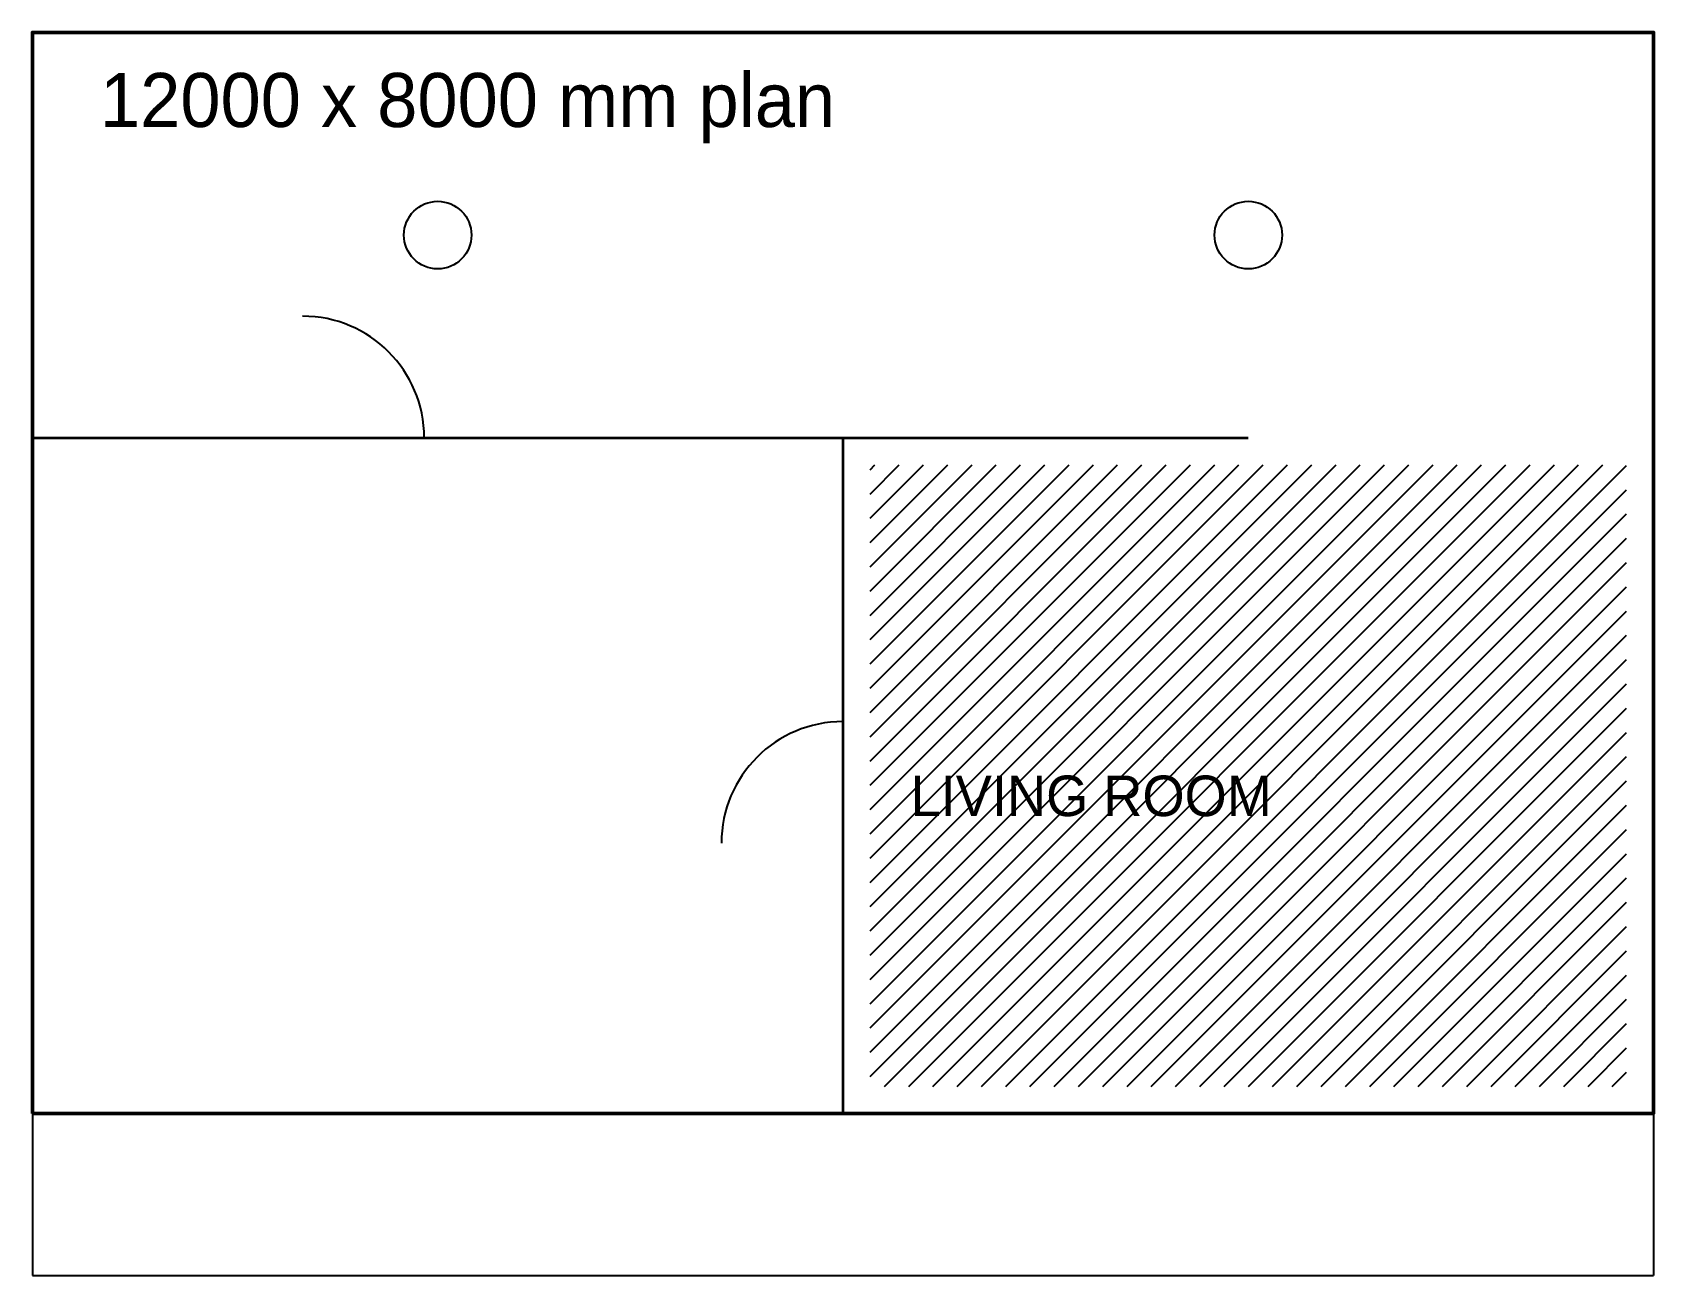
# Model space of a CAD drawing. Header units: millimetres. Extents: x 0 to 12000, y -1200 to 8000.
import ezdxf

# ---------------------------------------------------------------- set-up
doc = ezdxf.new("R2010")
doc.units = ezdxf.units.MM
doc.styles.add('OpenSansCondensed-Light', font='OpenSansCondensed-Light.ttf')
doc.dimstyles.new('EZDXF', dxfattribs={"dimtxt": 0.25, "dimasz": 0.175, "dimexe": 0.375, "dimexo": 0.125, "dimgap": 0.1, "dimtad": 1, "dimlfac": 100, "dimzin": 12, "dimdsep": 46, "dimtxsty": 'OpenSansCondensed-Light', "dimblk": 'ARCHTICK', "dimcen": 2.5, "dimazin": 3, "dimtfac": 0.5, "dimtmove": 2, "dimatfit": 3})

# ---------------------------------------------------------------- blocks, each defined once
blk = doc.blocks.new('_ARCHTICK')
at = {"color": 0, "linetype": 'BYBLOCK', "const_width": 0.15}
blk.add_lwpolyline([(-0.5, -0.5), (0.5, 0.5)], dxfattribs=at)

msp = doc.modelspace()

# ---------------------------------------------------------------- hatches: boundary and pattern name
at = {"layer": 'ROOMS'}
h = msp.add_hatch(dxfattribs=at)
h.set_pattern_fill('ANSI31', scale=40)
h.paths.add_polyline_path([(6200, 200), (11800, 200), (11800, 4800), (6200, 4800)])

# ---------------------------------------------------------------- linework, layer by layer
at = {"layer": 'COLUMNS', "color": 5}
for centre in [(3000, 6500), (9000, 6500)]:
    msp.add_circle(centre, 250, dxfattribs=at)
at = {"layer": 'DOORS', "color": 3}
for centre, start, end in [((2000, 5000), 0, 90), ((6000, 2000), 90, 180)]:
    msp.add_arc(centre, 900, start, end, dxfattribs=at)
at = {"layer": 'WALLS', "color": 1, "lineweight": 50}
msp.add_lwpolyline([(0, 0), (12000, 0), (12000, 8000), (0, 8000)], close=True, dxfattribs=at)
at = {"layer": 'WALLS', "color": 1, "lineweight": 35}
for points in [[(0, 5000), (9000, 5000)], [(6000, 0), (6000, 5000)]]:
    msp.add_lwpolyline(points, dxfattribs=at)

# ---------------------------------------------------------------- texts
at = {"layer": 'TEXT', "color": 2}
msp.add_text('12000 x 8000 mm plan', height=400, dxfattribs=at).set_placement((500, 7300))
at = {"layer": 'TEXT', "color": 7}
msp.add_text('LIVING ROOM', height=300, dxfattribs=at).set_placement((6500, 2200))

# ---------------------------------------------------------------- dimensions: what is measured, and where the dimension line sits
msp.add_linear_dim(base=(0, -1200), p1=(0, 0), p2=(12000, 0), dimstyle='EZDXF').render()

doc.saveas('drawing.dxf')
